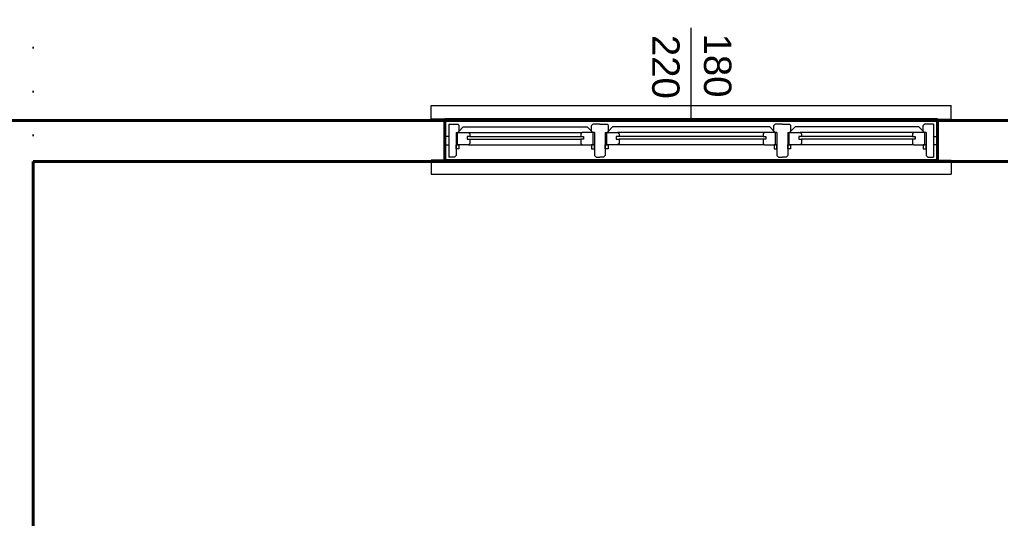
# Model space of a CAD drawing. Header units: millimetres. Extents: x 676 to 5035, y 216 to 2687.
# Drawn here: x 3759 to 4117.2, y 1895.4 to 2077.4 of the extents above; entities that cross this region are included whole.
import ezdxf

# ---------------------------------------------------------------- set-up
doc = ezdxf.new("R2010")
doc.units = ezdxf.units.MM
doc.linetypes.add('DOT2', pattern=[3.175, 0, -3.175])
doc.linetypes.add('HIDDEN', pattern=[9.525, 6.35, -3.175])
doc.layers.add('SANAL', color=11, linetype='HIDDEN')
doc.layers.add('SEM_AKS', color=161, linetype='Continuous')
for name, color, linetype, lineweight in [('SEM_DUVAR1', 136, 'Continuous', 40), ('SEM_PENCERE', 133, 'Continuous', 13), ('SEM_TARAMA', 253, 'Continuous', 5), ('SEM_TEFRIS', 225, 'Continuous', 9)]:
    doc.layers.add(name, color=color, linetype=linetype, lineweight=lineweight)
doc.styles.add('ROMANC', font='arial.ttf', dxfattribs={"height": 0.1})

# ---------------------------------------------------------------- blocks, each defined once
blk = doc.blocks.new('20FRANSIZ200')
at = {"layer": 'SANAL'}
for p, q in [((233.2758, -106.1039), (235.0758, -106.1039)), ((233.2758, -106.2539), (235.0758, -106.2539))]:
    blk.add_line(p, q, dxfattribs=at)
at = {"layer": 'SEM_DUVAR1'}
for p, q in [((233.2758, -106.1039), (233.2758, -106.2539)), ((235.0758, -106.1039), (235.0758, -106.2539))]:
    blk.add_line(p, q, dxfattribs=at)
at = {"layer": 'SEM_PENCERE'}
for p, q in [((233.3117, -106.1156), (233.2909, -106.1156)), ((233.2909, -106.2356), (233.2909, -106.1156)), ((233.3179, -106.1217), (233.3117, -106.1156)), ((233.3179, -106.2056), (233.3179, -106.1217)), ((233.8225, -106.1217), (233.8286, -106.1156)), ((233.8225, -106.2056), (233.8225, -106.1217)), ((233.8286, -106.1156), (233.8425, -106.1156)), ((233.8564, -106.1156), (233.8425, -106.1156)), ((233.8625, -106.1217), (233.8564, -106.1156)), ((233.8625, -106.2056), (233.8625, -106.1217)), ((234.4892, -106.1217), (234.4953, -106.1156)), ((234.4892, -106.2056), (234.4892, -106.1217)), ((234.4953, -106.1156), (234.5092, -106.1156)), ((234.523, -106.1156), (234.5092, -106.1156)), ((234.5292, -106.1217), (234.523, -106.1156)), ((234.5292, -106.2056), (234.5292, -106.1217)), ((235.0338, -106.1217), (235.0399, -106.1156)), ((235.0338, -106.2056), (235.0338, -106.1217)), ((235.0399, -106.1156), (235.0608, -106.1156)), ((235.0608, -106.2356), (235.0608, -106.1156)), ((233.2759, -106.1602), (233.2909, -106.1602)), ((233.3629, -106.1605), (233.7775, -106.1605)), ((233.9075, -106.1605), (234.4442, -106.1605)), ((234.9888, -106.1605), (234.5741, -106.1605)), ((235.0758, -106.1602), (235.0608, -106.1602)), ((233.2909, -106.1907), (233.2759, -106.1907)), ((233.3679, -106.1805), (233.7725, -106.1805)), ((233.3679, -106.1905), (233.7725, -106.1905)), ((233.9125, -106.1805), (234.4391, -106.1805)), ((233.9125, -106.1905), (234.4391, -106.1905)), ((234.9838, -106.1805), (234.5792, -106.1805)), ((234.9838, -106.1905), (234.5792, -106.1905)), ((235.0608, -106.1907), (235.0758, -106.1907)), ((233.3179, -106.2056), (233.3238, -106.2056)), ((233.3238, -106.2056), (233.3288, -106.2106)), ((233.3288, -106.2306), (233.3239, -106.2356)), ((233.3288, -106.2106), (233.3288, -106.2306)), ((233.3628, -106.2055), (233.7775, -106.2055)), ((233.8165, -106.2056), (233.8115, -106.2106)), ((233.8115, -106.2106), (233.8115, -106.2306)), ((233.8115, -106.2306), (233.8165, -106.2356)), ((233.8225, -106.2056), (233.8165, -106.2056)), ((233.8625, -106.2056), (233.8685, -106.2056)), ((233.8685, -106.2056), (233.8735, -106.2106)), ((233.8735, -106.2306), (233.8685, -106.2356)), ((233.8735, -106.2106), (233.8735, -106.2306)), ((233.9075, -106.2055), (234.4442, -106.2055)), ((234.4832, -106.2056), (234.4782, -106.2106)), ((234.4782, -106.2106), (234.4782, -106.2306)), ((234.4782, -106.2306), (234.4832, -106.2356)), ((234.4892, -106.2056), (234.4832, -106.2056)), ((234.5292, -106.2056), (234.5351, -106.2056)), ((234.5351, -106.2056), (234.5401, -106.2106)), ((234.5401, -106.2306), (234.5352, -106.2356)), ((234.5401, -106.2106), (234.5401, -106.2306)), ((234.9888, -106.2055), (234.5741, -106.2055)), ((235.0278, -106.2056), (235.0228, -106.2106)), ((235.0228, -106.2106), (235.0228, -106.2306)), ((235.0228, -106.2306), (235.0278, -106.2356)), ((235.0338, -106.2056), (235.0278, -106.2056)), ((233.2909, -106.2356), (233.3239, -106.2356)), ((233.8425, -106.2356), (233.8165, -106.2356)), ((233.8425, -106.2356), (233.8685, -106.2356)), ((234.1758, -106.2539), (234.1758, -106.587)), ((234.5092, -106.2356), (234.4832, -106.2356)), ((234.5092, -106.2356), (234.5352, -106.2356)), ((235.0608, -106.2356), (235.0278, -106.2356))]:
    blk.add_line(p, q, dxfattribs=at)
for points in [[(233.3179, -106.1605), (233.3279, -106.1605), (233.3279, -106.1455), (233.3179, -106.1455)], [(233.3229, -106.2056), (233.3629, -106.2056), (233.3679, -106.2005), (233.3679, -106.1905), (233.3579, -106.1906), (233.3579, -106.1806), (233.3679, -106.1805), (233.3679, -106.1655), (233.3629, -106.1605), (233.3229, -106.1605)], [(233.8175, -106.2056), (233.7774, -106.2056), (233.7725, -106.2005), (233.7725, -106.1905), (233.7825, -106.1906), (233.7825, -106.1806), (233.7725, -106.1805), (233.7725, -106.1655), (233.7775, -106.1605), (233.8175, -106.1605)], [(233.8225, -106.1605), (233.8125, -106.1605), (233.8125, -106.1455), (233.8225, -106.1455)], [(233.8625, -106.1605), (233.8725, -106.1605), (233.8725, -106.1455), (233.8625, -106.1455)], [(233.8675, -106.2056), (233.9075, -106.2056), (233.9125, -106.2005), (233.9125, -106.1905), (233.9025, -106.1906), (233.9025, -106.1806), (233.9125, -106.1805), (233.9125, -106.1655), (233.9075, -106.1605), (233.8675, -106.1605)], [(234.4842, -106.2056), (234.4441, -106.2056), (234.4391, -106.2005), (234.4391, -106.1905), (234.4491, -106.1906), (234.4491, -106.1806), (234.4391, -106.1805), (234.4391, -106.1655), (234.4442, -106.1605), (234.4842, -106.1605)], [(234.4892, -106.1605), (234.4792, -106.1605), (234.4792, -106.1455), (234.4892, -106.1455)], [(234.5292, -106.1605), (234.5392, -106.1605), (234.5392, -106.1455), (234.5292, -106.1455)], [(234.5342, -106.2056), (234.5742, -106.2056), (234.5792, -106.2005), (234.5792, -106.1905), (234.5692, -106.1906), (234.5692, -106.1806), (234.5792, -106.1805), (234.5792, -106.1655), (234.5742, -106.1605), (234.5342, -106.1605)], [(235.0288, -106.2056), (234.9888, -106.2056), (234.9838, -106.2005), (234.9838, -106.1905), (234.9938, -106.1906), (234.9938, -106.1806), (234.9838, -106.1805), (234.9838, -106.1655), (234.9888, -106.1605), (235.0288, -106.1605)], [(235.0338, -106.1605), (235.0238, -106.1605), (235.0238, -106.1455), (235.0338, -106.1455)]]:
    blk.add_lwpolyline(points, close=True, dxfattribs=at)
for points in [[(233.3288, -106.2106), (233.3438, -106.2256), (233.7965, -106.2255), (233.8115, -106.2106)], [(233.8735, -106.2106), (233.8884, -106.2256), (234.4632, -106.2255), (234.4782, -106.2106)], [(235.0228, -106.2106), (235.0079, -106.2256), (234.5551, -106.2255), (234.5401, -106.2106)]]:
    blk.add_lwpolyline(points, dxfattribs=at)
at = {"layer": 'SEM_TEFRIS'}
for p, q in [((235.1258, -106.0539), (233.2258, -106.0539)), ((233.2258, -106.1039), (233.2258, -106.0539)), ((235.1258, -106.1039), (235.1258, -106.0539)), ((233.2758, -106.1039), (233.2258, -106.1039)), ((235.0758, -106.1039), (235.1258, -106.1039)), ((233.2758, -106.2539), (233.2258, -106.2539)), ((233.2258, -106.2539), (233.2258, -106.3039)), ((235.0758, -106.2539), (235.1258, -106.2539)), ((235.1258, -106.2539), (235.1258, -106.3039)), ((235.1258, -106.3039), (233.2258, -106.3039))]:
    blk.add_line(p, q, dxfattribs=at)
blk = doc.blocks.new('SDHFJG')
at = {"layer": 'SEM_TEFRIS', "xscale": 99.99999999999999, "yscale": 99.99999999999999, "zscale": 99.99999999999999, "rotation": 179.9994813892329}
blk.add_blockref('20FRANSIZ200', (29547.72, 1031.88), dxfattribs=at)
at = {"layer": 'SEM_PENCERE', "style": 'ROMANC'}
for s, p in [('220', (6116.02, 11688.24)), ('180', (6134.95, 11688.73))]:
    blk.add_text(s, height=10, rotation=269.9351, dxfattribs=at).set_placement(p)

msp = doc.modelspace()

# ---------------------------------------------------------------- hatches: boundary and pattern name
at = {"layer": 'SEM_TARAMA'}
h = msp.add_hatch(dxfattribs=at)
h.set_pattern_fill('ANGLE', color=256, scale=5)
h.set_pattern_definition([(0, (-346.05, -108.6), (0, 34.925), [25.4, -9.525]), (90, (-346.05, -108.6), (-34.925, 2e-15), [25.4, -9.525])])
h.paths.add_polyline_path([(1469, 2040.64), (1319, 2040.64), (1319, 1890.64), (1469, 1890.64)])
h.paths.add_polyline_path([(1469, 825.64), (1319, 825.64), (1319.01, 675.64), (1469, 675.64)])
h.paths.add_polyline_path([(4401, 825.64), (4251, 825.64), (4251, 675.64), (4401, 675.64)])
h.paths.add_polyline_path([(4401, 2040.64), (4251, 2040.64), (4251, 1890.64), (4401, 1890.64), (4401, 1935.64)])
h.paths.add_polyline_path([(4396, 1277.64), (4396, 1282.64), (4386, 1282.64), (4386, 1350.64), (4261, 1350.64), (4261, 1212.74), (4262.9, 1212.74), (4262.9, 1214.45), (4264.61, 1214.45), (4264.61, 1212.74), (4265.18, 1212.74), (4396, 1212.72)])
h.paths.add_polyline_path([(4396, 1497.64), (4265.06, 1497.64), (4265.06, 1496.65), (4263.34, 1496.65), (4261, 1496.65), (4261, 1370.64), (4386, 1370.64), (4386, 1433.48), (4396, 1433.48)])
h.paths.add_polyline_path([(4396, 1608.64), (4251, 1608.64), (4251, 1497.64), (4396, 1497.64)])
h.paths.add_polyline_path([(4348.92, 1594.2), (4259.92, 1594.2), (4259.92, 1506.92), (4259.92, 1505.21, 0.414214)], flags=16)
h.paths.add_polyline_path([(4325.89, 1574.81), (4271.32, 1574.81), (4271.32, 1588.77), (4325.89, 1588.77)], flags=0)
h.paths.add_polyline_path([(4277.04, 1595.92), (4277.04, 1598.2), (4331.8, 1598.2), (4331.8, 1595.92)], flags=16)
h.paths.add_polyline_path([(4331.23, 1596.49), (4277.61, 1596.49), (4277.61, 1597.63), (4331.23, 1597.63)], flags=0)
h.paths.add_polyline_path([(4265.63, 1504.07), (4265.63, 1498.36), (4264.48, 1498.36), (4259.92, 1498.36), (4259.92, 1501.22), (4264.48, 1501.22), (4264.48, 1504.07)], flags=16)
h.paths.add_polyline_path([(4265.63, 1601.05), (4264.48, 1601.05), (4264.48, 1603.9), (4259.92, 1603.9), (4259.92, 1606.75), (4263.34, 1606.75), (4263.34, 1608.47), (4265.06, 1608.47), (4265.06, 1606.75), (4265.63, 1606.75)], flags=16)
h.paths.add_polyline_path([(4396, 1212.64), (4265.18, 1212.64), (4265.18, 1207.04), (4264.04, 1207.04), (4264.04, 1205.78, -0.399265), (4348.47, 1116.9), (4348.47, 1111.2), (4264.04, 1111.2), (4264.04, 1110.06), (4265.18, 1110.06), (4265.18, 1104.35), (4264.61, 1104.35), (4264.61, 1102.64), (4396, 1102.64)])
h.paths.add_polyline_path([(1459.01, 1497.64), (1324, 1497.64), (1324, 1427.64), (1334.01, 1427.64), (1334.01, 1370.64), (1459.01, 1370.64), (1459.01, 1427.64)])
h.paths.add_polyline_path([(1370.47, 1595.19), (1370.47, 1600.9), (1454.9, 1600.9), (1454.9, 1602.04), (1453.76, 1602.04), (1453.76, 1607.74), (1454.33, 1607.74), (1454.33, 1608.64), (1334.01, 1608.64), (1324, 1608.64), (1324, 1497.64), (1454.33, 1497.64), (1454.33, 1499.35), (1453.76, 1499.35), (1453.76, 1505.06), (1454.9, 1505.06), (1454.9, 1506.31, -0.399265)])
h.paths.add_polyline_path([(1459.01, 1282.64), (1459.01, 1350.64), (1334.01, 1350.64), (1334.01, 1282.64), (1324.01, 1282.64), (1324.01, 1212.64), (1459.01, 1212.64)])
h.paths.add_polyline_path([(1469, 1212.64), (1324.01, 1212.64), (1324.01, 1102.64), (1334.01, 1102.64), (1469, 1102.64)])
h.paths.add_polyline_path([(4258.28, 1280.74), (4360.63, 1280.74), (4360.63, 1352.94), (4258.28, 1352.94)], flags=9)
h.paths.add_polyline_path([(4261.31, 1380.61), (4363.66, 1380.61), (4363.66, 1452.81), (4261.31, 1452.81)], flags=24)
h.paths.add_polyline_path([(1335.98, 1389.01), (1438.32, 1389.01), (1438.32, 1461.22), (1335.98, 1461.22)], flags=24)
h.paths.add_polyline_path([(1332.08, 1276.31), (1434.43, 1276.31), (1434.43, 1348.52), (1332.08, 1348.52)], flags=24)

# ---------------------------------------------------------------- linework, layer by layer
at = {"layer": 'SEM_AKS', "linetype": 'DOT2', "ltscale": 5}
msp.add_line((3764, 2610.36), (3764, 215.5), dxfattribs=at)
at = {"layer": 'SEM_DUVAR1'}
for p, q in [((4251, 2040.64), (1469, 2040.64)), ((4236, 2025.64), (3764, 2025.64)), ((3764, 1623.64), (3764, 2025.64))]:
    msp.add_line(p, q, dxfattribs=at)

# ---------------------------------------------------------------- block references
msp.add_blockref('SDHFJG', (-2125.99, -9616.41), dxfattribs=at)

doc.saveas('drawing.dxf')
